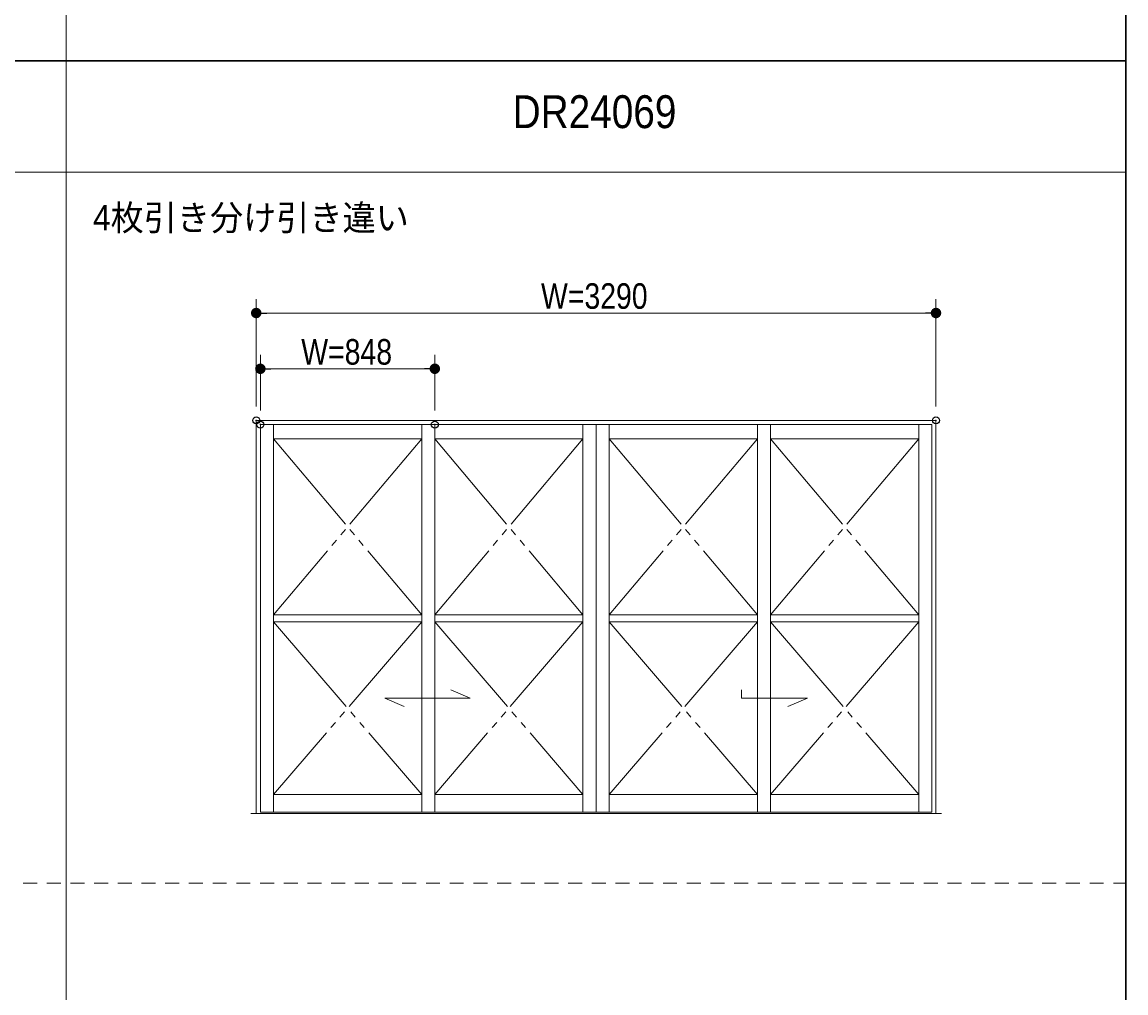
# Model space of a CAD drawing. Units: millimetres on the paper. Extents: x -303 to 303, y -152 to 152.
# Drawn here: x 21.5 to 100.6, y -68.9 to 0.8 of the extents above; entities that cross this region are included whole.
import ezdxf
from ezdxf.enums import TextEntityAlignment as Align

# ---------------------------------------------------------------- set-up
doc = ezdxf.new("R2010")
doc.units = ezdxf.units.MM
doc.header["$PDMODE"] = 32
doc.header["$PDSIZE"] = 0.5
doc.linetypes.add('USER1', pattern=[1.7, 1, -0.7])
doc.linetypes.add('USER3', pattern=[10.5, 8, -0.5, 0.5, -0.5, 0.5, -0.5])
for name, color, linetype, lineweight in [('0-1_3一般', 7, 'Continuous', 15), ('0-2_2寸法-1', 7, 'Continuous', 15), ('0-3_0', 7, 'Continuous', 25)]:
    doc.layers.add(name, color=color, linetype=linetype, lineweight=lineweight)
doc.layers.add('0-4_Defpoints', color=7, linetype='Continuous')
doc.styles.add('ＭＳ Ｐゴシック', font='')
doc.styles.get('ＭＳ Ｐゴシック').set_extended_font_data('MS PGothic')

# ---------------------------------------------------------------- blocks, each defined once
blk = doc.blocks.new('グループ-4')
at = {"layer": '0-1_3一般'}
for p, q in [((114, 103), (114, -107)), ((-190, -10), (190, -10))]:
    blk.add_line(p, q, dxfattribs=at)
at = {"layer": '0-1_3一般', "lineweight": 30}
blk.add_line((-190, -2), (190, -2), dxfattribs=at)
at = {"layer": '0-1_3一般', "linetype": 'USER1'}
blk.add_line((-190, -61), (190, -61), dxfattribs=at)
at = {"layer": '0-1_3一般', "lineweight": 30}
blk.add_lwpolyline([(-190, 103), (190, 103), (190, -107), (-190, -107)], close=True, dxfattribs=at)
blk = doc.blocks.new('_Dot')
at = {"layer": '0-3_0'}
blk.add_line((-0.5, 0), (-1, 0), dxfattribs=at)
for points in [[(0, 0), (-0.5, 0), (-0.496, 0.063)], [(0, 0), (-0.496, -0.063), (-0.5, 0)], [(0, 0), (-0.496, 0.063), (-0.484, 0.124)], [(0, 0), (-0.484, -0.124), (-0.496, -0.063)], [(0, 0), (-0.484, 0.124), (-0.465, 0.184)], [(0, 0), (-0.465, -0.184), (-0.484, -0.124)], [(0, 0), (-0.465, 0.184), (-0.438, 0.241)], [(0, 0), (-0.438, -0.241), (-0.465, -0.184)], [(0, 0), (-0.438, 0.241), (-0.405, 0.294)], [(0, 0), (-0.405, -0.294), (-0.438, -0.241)], [(0, 0), (-0.405, 0.294), (-0.364, 0.342)], [(0, 0), (-0.364, -0.342), (-0.405, -0.294)], [(0, 0), (-0.364, 0.342), (-0.319, 0.385)], [(0, 0), (-0.319, -0.385), (-0.364, -0.342)], [(0, 0), (-0.319, 0.385), (-0.268, 0.422)], [(0, 0), (-0.268, -0.422), (-0.319, -0.385)], [(0, 0), (-0.268, 0.422), (-0.213, 0.452)], [(0, 0), (-0.213, -0.452), (-0.268, -0.422)], [(0, 0), (-0.213, 0.452), (-0.155, 0.476)], [(0, 0), (-0.155, -0.476), (-0.213, -0.452)], [(0, 0), (-0.155, 0.476), (-0.094, 0.491)], [(0, 0), (-0.094, -0.491), (-0.155, -0.476)], [(0, 0), (-0.094, 0.491), (-0.031, 0.499)], [(0, 0), (-0.031, -0.499), (-0.094, -0.491)], [(0, 0), (-0.031, 0.499), (0.031, 0.499)], [(0, 0), (0.031, -0.499), (-0.031, -0.499)], [(0, 0), (0.031, 0.499), (0.094, 0.491)], [(0, 0), (0.094, 0.491), (0.155, 0.476)], [(0, 0), (0.155, 0.476), (0.213, 0.452)], [(0, 0), (0.213, 0.452), (0.268, 0.422)], [(0, 0), (0.268, 0.422), (0.319, 0.385)], [(0, 0), (0.319, 0.385), (0.364, 0.342)], [(0, 0), (0.364, 0.342), (0.405, 0.294)], [(0, 0), (0.405, 0.294), (0.438, 0.241)], [(0, 0), (0.438, 0.241), (0.465, 0.184)], [(0, 0), (0.465, 0.184), (0.484, 0.124)], [(0, 0), (0.484, 0.124), (0.496, 0.063)], [(0, 0), (0.496, 0.063), (0.5, 0)], [(0, 0), (0.094, -0.491), (0.031, -0.499)], [(0, 0), (0.155, -0.476), (0.094, -0.491)], [(0, 0), (0.213, -0.452), (0.155, -0.476)], [(0, 0), (0.268, -0.422), (0.213, -0.452)], [(0, 0), (0.319, -0.385), (0.268, -0.422)], [(0, 0), (0.364, -0.342), (0.319, -0.385)], [(0, 0), (0.405, -0.294), (0.364, -0.342)], [(0, 0), (0.438, -0.241), (0.405, -0.294)], [(0, 0), (0.465, -0.184), (0.438, -0.241)], [(0, 0), (0.484, -0.124), (0.465, -0.184)], [(0, 0), (0.496, -0.063), (0.484, -0.124)], [(0, 0), (0.5, 0), (0.496, -0.063)]]:
    blk.add_solid(points, dxfattribs=at)
blk = doc.blocks.new('グループ-15')
at = {"layer": '0-1_3一般'}
for p, q in [((127.623, -27.8), (127.623, -56)), ((127.623, -27.8), (176.377, -27.8)), ((127.921, -55.901), (127.921, -28.098)), ((127.921, -28.098), (128.159, -28.098)), ((128.159, -28.098), (128.626, -28.098)), ((128.626, -28.098), (128.864, -28.098)), ((128.834, -28.098), (139.489, -28.098)), ((128.864, -28.098), (128.864, -55.901)), ((139.489, -55.901), (139.489, -28.098)), ((139.489, -28.098), (139.727, -28.098)), ((139.727, -28.098), (140.194, -28.098)), ((140.194, -28.098), (140.432, -28.098)), ((140.402, -28.098), (151.057, -28.098)), ((140.432, -28.098), (140.432, -55.901)), ((151.057, -55.901), (151.057, -28.098)), ((151.762, -28.098), (152, -28.098)), ((152, -28.098), (152, -55.901)), ((152, -28.098), (152.238, -28.098)), ((152, -55.901), (152, -28.098)), ((152.238, -28.098), (152.705, -28.098)), ((152.705, -28.098), (152.943, -28.098)), ((152.914, -28.098), (163.568, -28.098)), ((163.568, -28.098), (163.806, -28.098)), ((163.806, -28.098), (164.273, -28.098)), ((164.273, -28.098), (164.511, -28.098)), ((164.481, -28.098), (175.136, -28.098)), ((164.511, -28.098), (164.511, -55.901)), ((175.136, -55.901), (175.136, -28.098)), ((175.136, -28.098), (175.374, -28.098)), ((175.374, -28.098), (175.841, -28.098)), ((175.841, -28.098), (176.079, -28.098)), ((176.079, -28.098), (176.079, -55.901)), ((176.377, -27.8), (176.377, -56)), ((139.489, -29.131), (128.864, -29.131)), ((151.057, -29.131), (140.432, -29.131)), ((163.568, -29.131), (152.943, -29.131)), ((175.136, -29.131), (164.511, -29.131)), ((139.489, -41.751), (128.864, -41.751)), ((151.057, -41.751), (140.432, -41.751)), ((163.568, -41.751), (152.943, -41.751)), ((175.136, -41.751), (164.511, -41.751)), ((128.864, -42.248), (139.489, -42.248)), ((140.432, -42.248), (151.057, -42.248)), ((152.943, -42.248), (163.568, -42.248)), ((164.511, -42.248), (175.136, -42.248)), ((138.239, -48.323), (136.849, -47.727)), ((167.151, -47.727), (165.761, -48.323)), ((128.864, -54.63), (139.489, -54.63)), ((140.432, -54.63), (151.057, -54.63)), ((152.943, -54.63), (163.568, -54.63)), ((164.511, -54.63), (175.136, -54.63)), ((127.226, -56), (176.774, -56)), ((128.864, -55.901), (128.626, -55.901)), ((139.489, -55.901), (128.864, -55.901)), ((139.727, -55.901), (139.489, -55.901)), ((151.057, -55.901), (140.432, -55.901)), ((151.295, -55.901), (151.057, -55.901)), ((151.762, -55.901), (151.295, -55.901)), ((152, -55.901), (151.762, -55.901)), ((152.238, -55.901), (152, -55.901)), ((152.705, -55.901), (152.238, -55.901)), ((163.568, -55.901), (152.943, -55.901)), ((164.273, -55.901), (163.806, -55.901)), ((164.511, -55.901), (164.273, -55.901)), ((175.136, -55.901), (164.511, -55.901)), ((175.374, -55.901), (175.136, -55.901))]:
    blk.add_line(p, q, dxfattribs=at)
at = {"layer": '0-1_3一般', "linetype": 'USER3'}
for p, q in [((128.864, -29.131), (139.489, -41.751)), ((139.489, -29.131), (128.864, -41.751)), ((140.432, -29.131), (151.057, -41.751)), ((151.057, -29.131), (140.432, -41.751)), ((163.568, -29.131), (152.943, -41.751)), ((152.943, -29.131), (163.568, -41.751)), ((175.136, -29.131), (164.511, -41.751)), ((164.511, -29.131), (175.136, -41.751)), ((128.864, -42.248), (139.489, -54.63)), ((139.489, -42.248), (128.864, -54.63)), ((151.057, -42.248), (140.432, -54.63)), ((140.432, -42.248), (151.057, -54.63)), ((163.568, -42.248), (152.943, -54.63)), ((152.943, -42.248), (163.568, -54.63)), ((164.511, -42.248), (175.136, -54.63)), ((175.136, -42.248), (164.511, -54.63))]:
    blk.add_line(p, q, dxfattribs=at)
at = {"layer": '0-1_3一般'}
for points in [[(151.057, -28.098), (151.295, -28.098), (151.762, -28.098)], [(152.943, -28.098), (152.943, -55.901), (152.705, -55.901)], [(163.806, -55.901), (163.568, -55.901), (163.568, -28.098)], [(141.575, -47.132), (142.965, -47.727), (136.849, -47.727)], [(167.151, -47.727), (162.425, -47.727), (162.425, -47.132)], [(128.626, -55.901), (128.159, -55.901), (127.921, -55.901)], [(140.432, -55.901), (140.194, -55.901), (139.727, -55.901)], [(176.079, -55.901), (175.841, -55.901), (175.374, -55.901)]]:
    blk.add_lwpolyline(points, dxfattribs=at)

msp = doc.modelspace()

# ---------------------------------------------------------------- linework, layer by layer
at = {"layer": '0-2_2寸法-1'}
for p, q in [((38.248, -26.8), (38.248, -19.098)), ((87.002, -26.8), (87.002, -19.098)), ((38.998, -20.098), (86.252, -20.098)), ((38.546, -27.098), (38.546, -23.098)), ((51.057, -27.098), (51.057, -23.098)), ((39.296, -24.098), (50.307, -24.098))]:
    msp.add_line(p, q, dxfattribs=at)
at = {"layer": '0-4_Defpoints'}
for p in [(87.002, -20.098), (51.057, -24.098), (38.248, -27.8), (87.002, -27.8), (38.546, -28.098), (51.057, -28.098)]:
    msp.add_point(p, dxfattribs=at)

# ---------------------------------------------------------------- block references
at = {"layer": '0-1_3一般'}
for name in ['グループ-4', 'グループ-15']:
    msp.add_blockref(name, (-89.375, 0), dxfattribs=at)
at = {"layer": '0-2_2寸法-1', "xscale": 0.7503418, "yscale": 0.7503418, "rotation": 180}
for p in [(38.248, -20.098), (38.546, -24.098)]:
    msp.add_blockref('_Dot', p, dxfattribs=at)
at = {"layer": '0-2_2寸法-1', "xscale": 0.7503418, "yscale": 0.7503418}
for p in [(87.002, -20.098), (51.057, -24.098)]:
    msp.add_blockref('_Dot', p, dxfattribs=at)

# ---------------------------------------------------------------- texts
at = {"layer": '0-1_3一般', "style": 'ＭＳ Ｐゴシック'}
for s, height, width, p in [('DR24069', 2.361, 0.9, (56.641, -7.546)), ('4枚引き分け引き違い', 1.834, 0.95, (26.539, -14.729))]:
    msp.add_text(s, height=height, dxfattribs=dict(at, width=width)).set_placement(p, align=Align.BOTTOM_LEFT)
at = {"layer": '0-2_2寸法-1', "style": 'ＭＳ Ｐゴシック', "width": 0.85}
for s, p in [('W=3290', (58.672, -20.346)), ('W=848', (41.478, -24.351))]:
    msp.add_text(s, height=1.833, dxfattribs=at).set_placement(p, align=Align.BOTTOM_LEFT)

doc.saveas('drawing.dxf')
